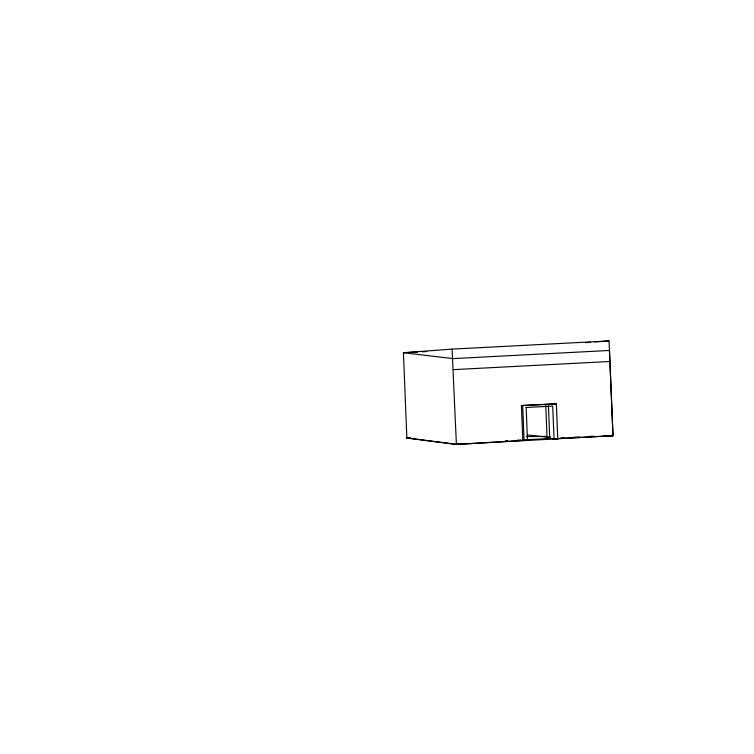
<?xml version="1.0" encoding="UTF-8"?>
<svg xmlns="http://www.w3.org/2000/svg" width="754" height="754" viewBox="0 0 754 754"><rect width="100%" height="100%" fill="white"/><g stroke="black" fill="none" stroke-linecap="round" stroke-linejoin="round"><path stroke-width="1.13" d="M410.364 437.82L406.849 437.999L456.406 444.389L612.993 435.708L609.062 340.931L452.08 349.111L403.428 352.74L406.849 437.999L456.406 444.389L459.365 443.72M452.08 349.111L456.406 444.389L461.062 443.757M585.651 342.674L590.335 342.325M595.019 341.977L609.062 340.931M456.406 444.389L526.169 440.232M417.433 352.014L403.428 352.74L452.966 358.612L609.449 350.459L612.993 435.708L552.748 438.847M422.108 351.769L426.783 351.524M413.88 352.457L417.348 352.269M453.408 369.639L609.892 361.486M526.16 407.188L527.451 440.383L522.795 440.411L521.4 405.548L555.076 403.795L556.367 403.946L557.762 438.809L549.732 438.489L526.612 439.695M521.4 405.548L556.367 403.946M526.132 407.48L552.71 406.095L554.039 438.998M550.354 437.037L547.036 437.207L545.764 405.482M505.312 440.807L507.546 440.685M517.197 440.185L521.165 439.978M560.91 437.904L564.426 437.725M573.785 437.235L579.638 436.934M589.006 436.443L593.69 436.198M603.803 435.671L612.993 435.708L604.067 435.793M406.849 437.999L410.336 437.904M423.173 440.515L423.767 440.496M526.443 436.585L545.811 436.387M610.683 435.435L612.993 435.708M527.272 434.86L550.297 437.593M556.48 438.649L557.762 438.809M524.153 439.997L527.451 440.383M548.403 405.586L549.732 438.489M522.682 405.699L524.077 440.562"/></g></svg>
